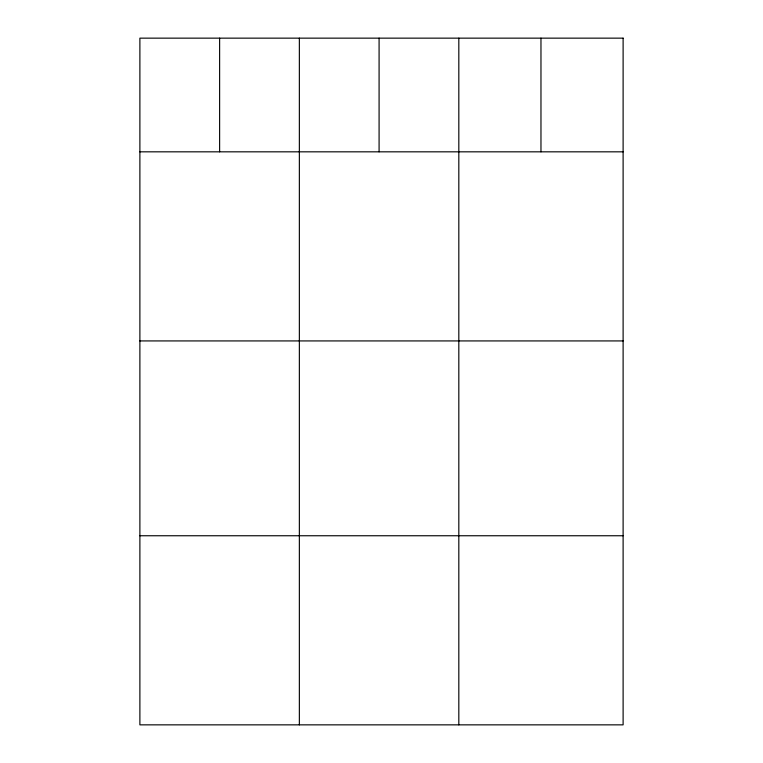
<?xml version="1.0" encoding="UTF-8"?>
<svg xmlns="http://www.w3.org/2000/svg" width="763" height="763" viewBox="0 0 763 763"><rect width="100%" height="100%" fill="white"/><g stroke="black" fill="none" stroke-linecap="round" stroke-linejoin="round"><path stroke-width="1.14" d="M139.887 151.827L623.113 151.827M139.887 340.927L623.113 340.927M139.887 535.75L623.113 535.75M540.967 38.15L540.967 151.827M458.821 38.15L458.821 724.85M379.087 38.15L379.087 151.827M299.354 38.15L299.354 724.85M219.62 38.15L219.62 151.827M623.113 38.15L139.887 38.15L139.887 724.85L623.113 724.85L623.113 38.15"/></g></svg>
